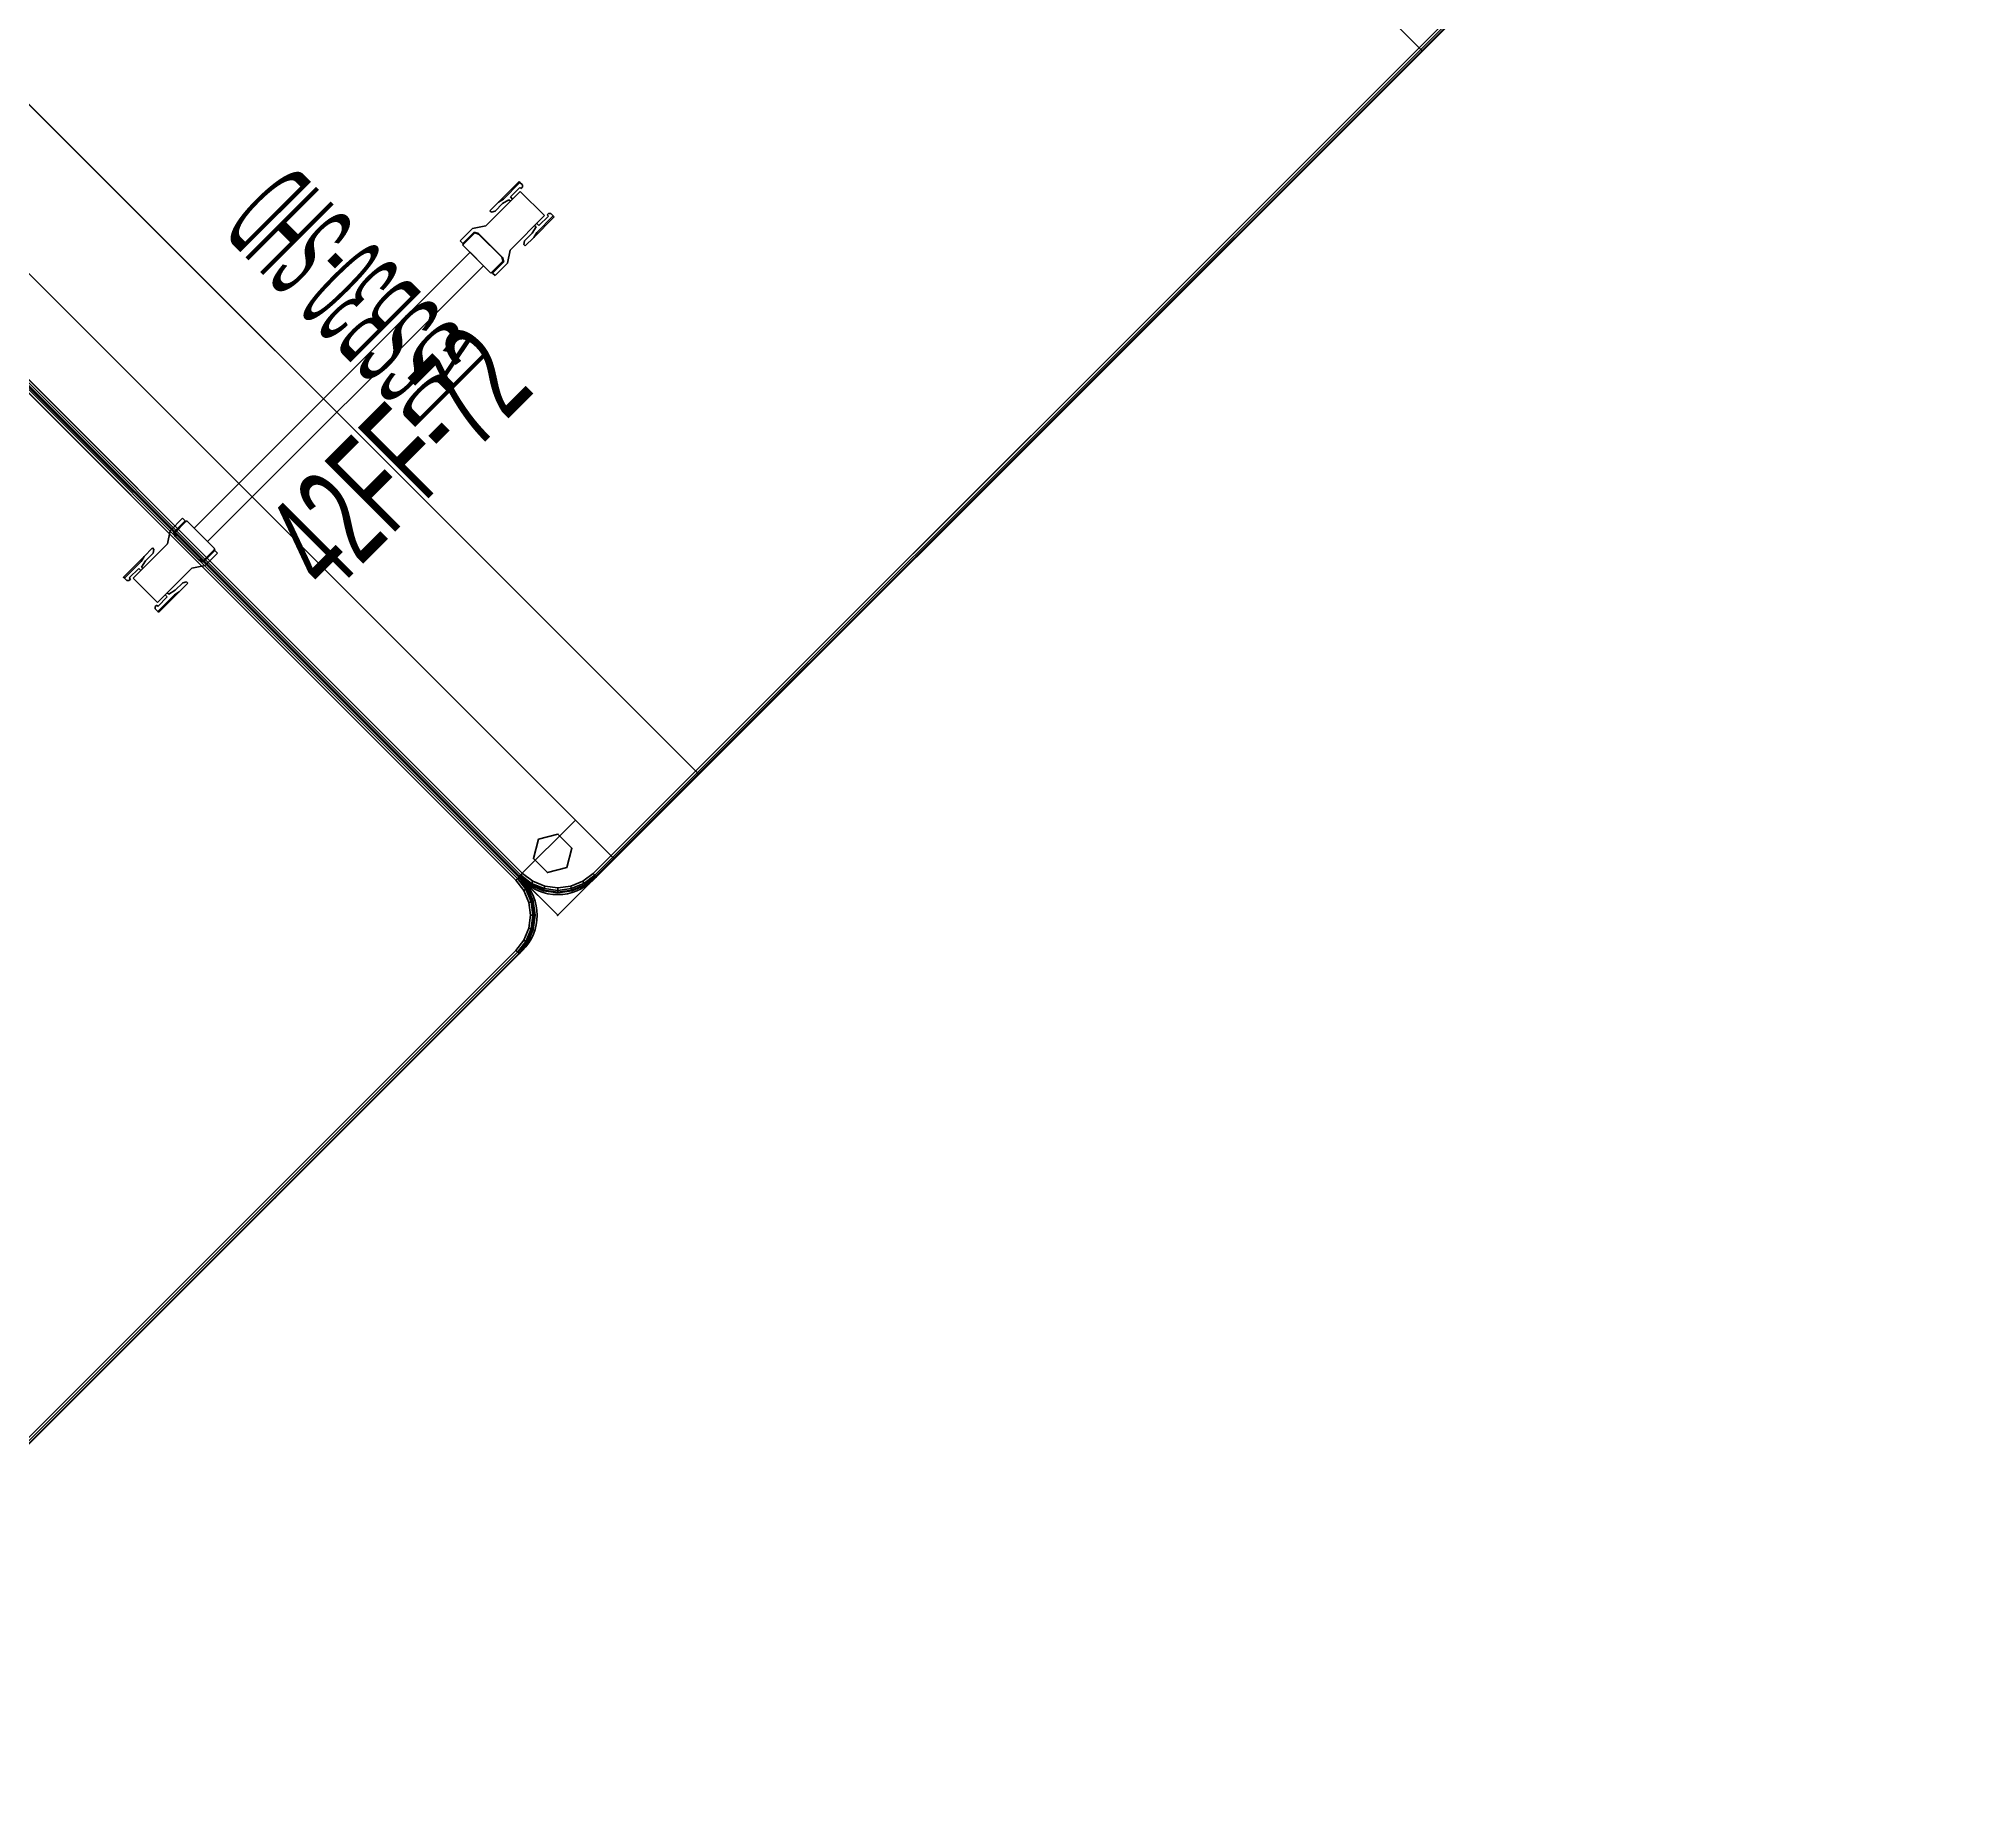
# Model space of a CAD drawing. Extents: x -170 to 1783, y -20 to 1205.
# Drawn here: x 2.36 to 50.71, y 539.48 to 583.8 of the extents above; entities that cross this region are included whole.
import ezdxf
from ezdxf.enums import TextEntityAlignment as Align

# ---------------------------------------------------------------- set-up
doc = ezdxf.new("R2010")
doc.units = 0
doc.header["$LTSCALE"] = 96
doc.header["$MEASUREMENT"] = 0
for name, color, linetype in [('A-FURN-3-WKSF-TOP', 7, 'Continuous'), ('A-FURN-3-WKSF-TRIM', 7, 'Continuous'), ('A-FURN-P-WKSF', 7, 'Continuous'), ('AFUFI-3-CSPT_3D', 7, 'Continuous'), ('AFUFI-3-RVBK_3D', 7, 'Continuous'), ('AFUPO-P', 7, 'Continuous'), ('AFUPO-P-TN', 7, 'Continuous'), ('AFUTL-3-BTPT', 7, 'Continuous'), ('AFUTL-3-GDPL', 7, 'Continuous'), ('AFUTL-3-LGPT', 7, 'Continuous'), ('AFUWS-P', 7, 'Continuous'), ('AFUWS-P-TN', 7, 'Continuous'), ('MAIN_FURN', 7, 'Continuous'), ('MAIN_STORAGE', 7, 'Continuous'), ('MAIN_WKSURF', 7, 'Continuous'), ('SM', 7, 'Continuous')]:
    doc.layers.add(name, color=color, linetype=linetype)

# ---------------------------------------------------------------- blocks, each defined once
blk = doc.blocks.new('EC-WS-430-T')
at = {"layer": 'A-FURN-3-WKSF-TOP', "color": 60, "linetype": 'Continuous'}
for points, invisible_edges in [([(0.743, -0.285, 29), (0.743, -29.715, 29), (0.484, -29.516, 29), (0.484, -0.484, 29)], 5), ([(0.743, -0.285, 27.75), (0.484, -0.484, 27.75), (0.484, -29.516, 27.75), (0.743, -29.715, 27.75)], 10), ([(1.044, -0.161, 29), (1.044, -29.839, 29), (0.743, -29.715, 29), (0.743, -0.285, 29)], 5), ([(1.044, -0.161, 27.75), (0.743, -0.285, 27.75), (0.743, -29.715, 27.75), (1.044, -29.839, 27.75)], 10), ([(1.368, -0.118, 29), (1.368, -29.882, 29), (1.044, -29.839, 29), (1.044, -0.161, 29)], 5), ([(1.368, -0.118, 27.75), (1.044, -0.161, 27.75), (1.044, -29.839, 27.75), (1.368, -29.882, 27.75)], 10), ([(46.632, -0.118, 29), (46.632, -29.882, 29), (1.368, -29.882, 29), (1.368, -0.118, 29)], 5), ([(1.368, -0.118, 27.75), (1.368, -29.882, 27.75), (46.632, -29.882, 27.75), (46.632, -0.118, 27.75)], 5), ([(46.632, -29.882, 29), (46.632, -0.118, 29), (46.956, -0.161, 29), (46.956, -29.839, 29)], 5), ([(46.632, -29.882, 27.75), (46.956, -29.839, 27.75), (46.956, -0.161, 27.75), (46.632, -0.118, 27.75)], 10), ([(46.956, -29.839, 29), (46.956, -0.161, 29), (47.257, -0.285, 29), (47.257, -29.715, 29)], 5), ([(46.956, -29.839, 27.75), (47.257, -29.715, 27.75), (47.257, -0.285, 27.75), (46.956, -0.161, 27.75)], 10), ([(47.257, -29.715, 29), (47.257, -0.285, 29), (47.516, -0.484, 29), (47.516, -29.516, 29)], 5), ([(47.257, -29.715, 27.75), (47.516, -29.516, 27.75), (47.516, -0.484, 27.75), (47.257, -0.285, 27.75)], 10), ([(0.285, -0.743, 29), (0.285, -29.257, 29), (0.161, -28.956, 29), (0.161, -1.044, 29)], 5), ([(0.285, -0.743, 27.75), (0.161, -1.044, 27.75), (0.161, -28.956, 27.75), (0.285, -29.257, 27.75)], 10), ([(0.484, -0.484, 29), (0.484, -29.516, 29), (0.285, -29.257, 29), (0.285, -0.743, 29)], 5), ([(0.484, -0.484, 27.75), (0.285, -0.743, 27.75), (0.285, -29.257, 27.75), (0.484, -29.516, 27.75)], 10), ([(47.516, -29.516, 29), (47.516, -0.484, 29), (47.715, -0.743, 29), (47.715, -29.257, 29)], 5), ([(47.516, -29.516, 27.75), (47.715, -29.257, 27.75), (47.715, -0.743, 27.75), (47.516, -0.484, 27.75)], 10), ([(47.715, -29.257, 29), (47.715, -0.743, 29), (47.839, -1.044, 29), (47.839, -28.956, 29)], 5), ([(47.715, -29.257, 27.75), (47.839, -28.956, 27.75), (47.839, -1.044, 27.75), (47.715, -0.743, 27.75)], 10), ([(0.161, -1.044, 29), (0.161, -28.956, 29), (0.118, -28.632, 29), (0.118, -1.368, 29)], 1), ([(0.161, -1.044, 27.75), (0.118, -1.368, 27.75), (0.118, -28.632, 27.75), (0.161, -28.956, 27.75)], 8), ([(47.839, -28.956, 29), (47.839, -1.044, 29), (47.882, -1.368, 29), (47.882, -28.632, 29)], 1), ([(47.839, -28.956, 27.75), (47.882, -28.632, 27.75), (47.882, -1.368, 27.75), (47.839, -1.044, 27.75)], 8)]:
    blk.add_3dface(points, dxfattribs=dict(at, invisible_edges=invisible_edges))
at = {"layer": 'A-FURN-3-WKSF-TRIM', "color": 40, "linetype": 'Continuous'}
for points in [[(0, -28.632, 28.882), (0, -28.632, 27.868), (0, -1.368, 27.868), (0, -1.368, 28.882)], [(0.016, -28.632, 28.941), (0, -28.632, 28.882), (0, -1.368, 28.882), (0.016, -1.368, 28.941)], [(0, -28.632, 27.868), (0.016, -28.632, 27.809), (0.016, -1.368, 27.809), (0, -1.368, 27.868)], [(0.059, -28.632, 28.984), (0.016, -28.632, 28.941), (0.016, -1.368, 28.941), (0.059, -1.368, 28.984)], [(0.016, -28.632, 27.809), (0.059, -28.632, 27.766), (0.059, -1.368, 27.766), (0.016, -1.368, 27.809)], [(0.118, -28.632, 29), (0.059, -28.632, 28.984), (0.059, -1.368, 28.984), (0.118, -1.368, 29)], [(0.059, -28.632, 27.766), (0.118, -28.632, 27.75), (0.118, -1.368, 27.75), (0.059, -1.368, 27.766)], [(47.882, -1.368, 29), (47.941, -1.368, 28.984), (47.941, -28.632, 28.984), (47.882, -28.632, 29)], [(47.941, -1.368, 27.766), (47.882, -1.368, 27.75), (47.882, -28.632, 27.75), (47.941, -28.632, 27.766)], [(47.941, -1.368, 28.984), (47.984, -1.368, 28.941), (47.984, -28.632, 28.941), (47.941, -28.632, 28.984)], [(47.984, -1.368, 27.809), (47.941, -1.368, 27.766), (47.941, -28.632, 27.766), (47.984, -28.632, 27.809)], [(47.984, -1.368, 28.941), (48, -1.368, 28.882), (48, -28.632, 28.882), (47.984, -28.632, 28.941)], [(48, -1.368, 27.868), (47.984, -1.368, 27.809), (47.984, -28.632, 27.809), (48, -28.632, 27.868)], [(48, -1.368, 28.882), (48, -1.368, 27.868), (48, -28.632, 27.868), (48, -28.632, 28.882)], [(0.062, -28.982, 28.941), (0.047, -28.986, 28.882), (0, -28.632, 28.882), (0.016, -28.632, 28.941)], [(0.047, -28.986, 28.882), (0.047, -28.986, 27.868), (0, -28.632, 27.868), (0, -28.632, 28.882)], [(0.047, -28.986, 27.868), (0.062, -28.982, 27.809), (0.016, -28.632, 27.809), (0, -28.632, 27.868)], [(0.104, -28.971, 28.984), (0.062, -28.982, 28.941), (0.016, -28.632, 28.941), (0.059, -28.632, 28.984)], [(0.062, -28.982, 27.809), (0.104, -28.971, 27.766), (0.059, -28.632, 27.766), (0.016, -28.632, 27.809)], [(0.197, -29.308, 28.941), (0.183, -29.316, 28.882), (0.047, -28.986, 28.882), (0.062, -28.982, 28.941)], [(0.183, -29.316, 27.868), (0.197, -29.308, 27.809), (0.062, -28.982, 27.809), (0.047, -28.986, 27.868)], [(0.183, -29.316, 28.882), (0.183, -29.316, 27.868), (0.047, -28.986, 27.868), (0.047, -28.986, 28.882)], [(0.161, -28.956, 29), (0.104, -28.971, 28.984), (0.059, -28.632, 28.984), (0.118, -28.632, 29)], [(0.104, -28.971, 27.766), (0.161, -28.956, 27.75), (0.118, -28.632, 27.75), (0.059, -28.632, 27.766)], [(0.234, -29.287, 28.984), (0.197, -29.308, 28.941), (0.062, -28.982, 28.941), (0.104, -28.971, 28.984)], [(0.197, -29.308, 27.809), (0.234, -29.287, 27.766), (0.104, -28.971, 27.766), (0.062, -28.982, 27.809)], [(0.285, -29.257, 29), (0.234, -29.287, 28.984), (0.104, -28.971, 28.984), (0.161, -28.956, 29)], [(0.234, -29.287, 27.766), (0.285, -29.257, 27.75), (0.161, -28.956, 27.75), (0.104, -28.971, 27.766)], [(47.839, -28.956, 29), (47.896, -28.971, 28.984), (47.766, -29.287, 28.984), (47.715, -29.257, 29)], [(47.896, -28.971, 27.766), (47.839, -28.956, 27.75), (47.715, -29.257, 27.75), (47.766, -29.287, 27.766)], [(47.896, -28.971, 28.984), (47.938, -28.982, 28.941), (47.803, -29.308, 28.941), (47.766, -29.287, 28.984)], [(47.938, -28.982, 27.809), (47.896, -28.971, 27.766), (47.766, -29.287, 27.766), (47.803, -29.308, 27.809)], [(47.938, -28.982, 28.941), (47.953, -28.986, 28.882), (47.817, -29.316, 28.882), (47.803, -29.308, 28.941)], [(47.953, -28.986, 27.868), (47.938, -28.982, 27.809), (47.803, -29.308, 27.809), (47.817, -29.316, 27.868)], [(47.953, -28.986, 28.882), (47.953, -28.986, 27.868), (47.817, -29.316, 27.868), (47.817, -29.316, 28.882)], [(47.882, -28.632, 29), (47.941, -28.632, 28.984), (47.896, -28.971, 28.984), (47.839, -28.956, 29)], [(47.941, -28.632, 27.766), (47.882, -28.632, 27.75), (47.839, -28.956, 27.75), (47.896, -28.971, 27.766)], [(47.941, -28.632, 28.984), (47.984, -28.632, 28.941), (47.938, -28.982, 28.941), (47.896, -28.971, 28.984)], [(47.984, -28.632, 27.809), (47.941, -28.632, 27.766), (47.896, -28.971, 27.766), (47.938, -28.982, 27.809)], [(47.984, -28.632, 28.941), (48, -28.632, 28.882), (47.953, -28.986, 28.882), (47.938, -28.982, 28.941)], [(48, -28.632, 27.868), (47.984, -28.632, 27.809), (47.938, -28.982, 27.809), (47.953, -28.986, 27.868)], [(48, -28.632, 28.882), (48, -28.632, 27.868), (47.953, -28.986, 27.868), (47.953, -28.986, 28.882)], [(0.412, -29.588, 28.941), (0.401, -29.599, 28.882), (0.183, -29.316, 28.882), (0.197, -29.308, 28.941)], [(0.401, -29.599, 27.868), (0.412, -29.588, 27.809), (0.197, -29.308, 27.809), (0.183, -29.316, 27.868)], [(0.401, -29.599, 28.882), (0.401, -29.599, 27.868), (0.183, -29.316, 27.868), (0.183, -29.316, 28.882)], [(0.442, -29.558, 28.984), (0.412, -29.588, 28.941), (0.197, -29.308, 28.941), (0.234, -29.287, 28.984)], [(0.412, -29.588, 27.809), (0.442, -29.558, 27.766), (0.234, -29.287, 27.766), (0.197, -29.308, 27.809)], [(0.484, -29.516, 29), (0.442, -29.558, 28.984), (0.234, -29.287, 28.984), (0.285, -29.257, 29)], [(0.442, -29.558, 27.766), (0.484, -29.516, 27.75), (0.285, -29.257, 27.75), (0.234, -29.287, 27.766)], [(47.715, -29.257, 29), (47.766, -29.287, 28.984), (47.558, -29.558, 28.984), (47.516, -29.516, 29)], [(47.766, -29.287, 27.766), (47.715, -29.257, 27.75), (47.516, -29.516, 27.75), (47.558, -29.558, 27.766)], [(47.766, -29.287, 28.984), (47.803, -29.308, 28.941), (47.588, -29.588, 28.941), (47.558, -29.558, 28.984)], [(47.803, -29.308, 27.809), (47.766, -29.287, 27.766), (47.558, -29.558, 27.766), (47.588, -29.588, 27.809)], [(47.803, -29.308, 28.941), (47.817, -29.316, 28.882), (47.599, -29.599, 28.882), (47.588, -29.588, 28.941)], [(47.817, -29.316, 27.868), (47.803, -29.308, 27.809), (47.588, -29.588, 27.809), (47.599, -29.599, 27.868)], [(47.817, -29.316, 28.882), (47.817, -29.316, 27.868), (47.599, -29.599, 27.868), (47.599, -29.599, 28.882)], [(0.692, -29.803, 28.941), (0.684, -29.817, 28.882), (0.401, -29.599, 28.882), (0.412, -29.588, 28.941)], [(0.684, -29.817, 27.868), (0.692, -29.803, 27.809), (0.412, -29.588, 27.809), (0.401, -29.599, 27.868)], [(0.684, -29.817, 28.882), (0.684, -29.817, 27.868), (0.401, -29.599, 27.868), (0.401, -29.599, 28.882)], [(0.714, -29.766, 28.984), (0.692, -29.803, 28.941), (0.412, -29.588, 28.941), (0.442, -29.558, 28.984)], [(0.692, -29.803, 27.809), (0.714, -29.766, 27.766), (0.442, -29.558, 27.766), (0.412, -29.588, 27.809)], [(0.743, -29.715, 29), (0.714, -29.766, 28.984), (0.442, -29.558, 28.984), (0.484, -29.516, 29)], [(0.714, -29.766, 27.766), (0.743, -29.715, 27.75), (0.484, -29.516, 27.75), (0.442, -29.558, 27.766)], [(1.018, -29.938, 28.941), (1.014, -29.953, 28.882), (0.684, -29.817, 28.882), (0.692, -29.803, 28.941)], [(1.014, -29.953, 27.868), (1.018, -29.938, 27.809), (0.692, -29.803, 27.809), (0.684, -29.817, 27.868)], [(1.014, -29.953, 28.882), (1.014, -29.953, 27.868), (0.684, -29.817, 27.868), (0.684, -29.817, 28.882)], [(1.029, -29.896, 28.984), (1.018, -29.938, 28.941), (0.692, -29.803, 28.941), (0.714, -29.766, 28.984)], [(1.018, -29.938, 27.809), (1.029, -29.896, 27.766), (0.714, -29.766, 27.766), (0.692, -29.803, 27.809)], [(1.044, -29.839, 29), (1.029, -29.896, 28.984), (0.714, -29.766, 28.984), (0.743, -29.715, 29)], [(1.029, -29.896, 27.766), (1.044, -29.839, 27.75), (0.743, -29.715, 27.75), (0.714, -29.766, 27.766)], [(1.368, -29.984, 28.941), (1.368, -30, 28.882), (1.014, -29.953, 28.882), (1.018, -29.938, 28.941)], [(1.368, -30, 27.868), (1.368, -29.984, 27.809), (1.018, -29.938, 27.809), (1.014, -29.953, 27.868)], [(1.368, -30, 28.882), (1.368, -30, 27.868), (1.014, -29.953, 27.868), (1.014, -29.953, 28.882)], [(1.368, -29.941, 28.984), (1.368, -29.984, 28.941), (1.018, -29.938, 28.941), (1.029, -29.896, 28.984)], [(1.368, -29.984, 27.809), (1.368, -29.941, 27.766), (1.029, -29.896, 27.766), (1.018, -29.938, 27.809)], [(1.368, -29.882, 29), (1.368, -29.941, 28.984), (1.029, -29.896, 28.984), (1.044, -29.839, 29)], [(1.368, -29.941, 27.766), (1.368, -29.882, 27.75), (1.044, -29.839, 27.75), (1.029, -29.896, 27.766)], [(46.632, -29.882, 29), (46.632, -29.941, 28.984), (1.368, -29.941, 28.984), (1.368, -29.882, 29)], [(46.632, -29.941, 27.766), (46.632, -29.882, 27.75), (1.368, -29.882, 27.75), (1.368, -29.941, 27.766)], [(46.632, -29.941, 28.984), (46.632, -29.984, 28.941), (1.368, -29.984, 28.941), (1.368, -29.941, 28.984)], [(46.632, -29.984, 27.809), (46.632, -29.941, 27.766), (1.368, -29.941, 27.766), (1.368, -29.984, 27.809)], [(46.956, -29.839, 29), (46.971, -29.896, 28.984), (46.632, -29.941, 28.984), (46.632, -29.882, 29)], [(46.971, -29.896, 27.766), (46.956, -29.839, 27.75), (46.632, -29.882, 27.75), (46.632, -29.941, 27.766)], [(46.971, -29.896, 28.984), (46.982, -29.938, 28.941), (46.632, -29.984, 28.941), (46.632, -29.941, 28.984)], [(46.982, -29.938, 27.809), (46.971, -29.896, 27.766), (46.632, -29.941, 27.766), (46.632, -29.984, 27.809)], [(46.982, -29.938, 28.941), (46.986, -29.953, 28.882), (46.632, -30, 28.882), (46.632, -29.984, 28.941)], [(46.986, -29.953, 27.868), (46.982, -29.938, 27.809), (46.632, -29.984, 27.809), (46.632, -30, 27.868)], [(46.986, -29.953, 28.882), (46.986, -29.953, 27.868), (46.632, -30, 27.868), (46.632, -30, 28.882)], [(47.257, -29.715, 29), (47.286, -29.766, 28.984), (46.971, -29.896, 28.984), (46.956, -29.839, 29)], [(47.286, -29.766, 27.766), (47.257, -29.715, 27.75), (46.956, -29.839, 27.75), (46.971, -29.896, 27.766)], [(47.286, -29.766, 28.984), (47.308, -29.803, 28.941), (46.982, -29.938, 28.941), (46.971, -29.896, 28.984)], [(47.308, -29.803, 27.809), (47.286, -29.766, 27.766), (46.971, -29.896, 27.766), (46.982, -29.938, 27.809)], [(47.308, -29.803, 28.941), (47.316, -29.817, 28.882), (46.986, -29.953, 28.882), (46.982, -29.938, 28.941)], [(47.316, -29.817, 27.868), (47.308, -29.803, 27.809), (46.982, -29.938, 27.809), (46.986, -29.953, 27.868)], [(47.316, -29.817, 28.882), (47.316, -29.817, 27.868), (46.986, -29.953, 27.868), (46.986, -29.953, 28.882)], [(47.516, -29.516, 29), (47.558, -29.558, 28.984), (47.286, -29.766, 28.984), (47.257, -29.715, 29)], [(47.558, -29.558, 27.766), (47.516, -29.516, 27.75), (47.257, -29.715, 27.75), (47.286, -29.766, 27.766)], [(47.558, -29.558, 28.984), (47.588, -29.588, 28.941), (47.308, -29.803, 28.941), (47.286, -29.766, 28.984)], [(47.588, -29.588, 27.809), (47.558, -29.558, 27.766), (47.286, -29.766, 27.766), (47.308, -29.803, 27.809)], [(47.588, -29.588, 28.941), (47.599, -29.599, 28.882), (47.316, -29.817, 28.882), (47.308, -29.803, 28.941)], [(47.599, -29.599, 27.868), (47.588, -29.588, 27.809), (47.308, -29.803, 27.809), (47.316, -29.817, 27.868)], [(47.599, -29.599, 28.882), (47.599, -29.599, 27.868), (47.316, -29.817, 27.868), (47.316, -29.817, 28.882)], [(46.632, -29.984, 28.941), (46.632, -30, 28.882), (1.368, -30, 28.882), (1.368, -29.984, 28.941)], [(46.632, -30, 27.868), (46.632, -29.984, 27.809), (1.368, -29.984, 27.809), (1.368, -30, 27.868)], [(46.632, -30, 28.882), (46.632, -30, 27.868), (1.368, -30, 27.868), (1.368, -30, 28.882)]]:
    blk.add_3dface(points, dxfattribs=at)
at = {"layer": 'A-FURN-P-WKSF', "color": 7, "linetype": 'Continuous'}
for p, q in [((0, -1.25), (0, -28.75)), ((48, -28.75), (48, -1.25)), ((1.25, -30), (46.75, -30))]:
    blk.add_line(p, q, dxfattribs=at)
for centre, start, end in [((1.25, -28.75), 180, 270), ((46.75, -28.75), 270, 360)]:
    blk.add_arc(centre, 1.25, start, end, dxfattribs=at)
at = {"layer": 'MAIN_WKSURF', "color": 7, "linetype": 'Continuous'}
for p in [(0, -30), (0, -30), (10, -30), (38, -30), (48, -30), (48, -30)]:
    blk.add_point(p, dxfattribs=at)
blk = doc.blocks.new('EC-HP-LF-230')
at = {"layer": 'AFUFI-3-CSPT_3D', "color": 60, "linetype": 'Continuous'}
for points, invisible_edges in [([(0, 0, 27.125), (0, 17.375, 27.125), (0, 0, 27.75)], 2), ([(0, 17.375, 27.125), (0, 17.375, 27.75), (0, 0, 27.75)], 12), ([(0, 17.375), (0, 17.375, 27.125), (0, 0, 27.125)], 12), ([(0, 0), (0, 17.375), (0, 0, 27.125)], 2), ([(0, 17.375, 27.125), (30, 17.375, 27.125), (0, 17.375, 27.75)], 2), ([(30, 17.375, 27.125), (30, 17.375, 27.75), (0, 17.375, 27.75)], 12), ([(30, 17.375), (30, 17.375, 27.125), (0, 17.375, 27.125)], 12), ([(0, 17.375), (30, 17.375), (0, 17.375, 27.125)], 2), ([(30, 17.375), (0, 17.375), (0, 0)], 12), ([(30, 0), (30, 17.375), (0, 0)], 2), ([(0, 17.375, 27.75), (30, 0, 27.75), (0, 0, 27.75)], 1), ([(0, 17.375, 27.125), (0, 0, 27.125), (30, 0, 27.125)], 12), ([(30, 17.375, 27.125), (0, 17.375, 27.125), (0, 0, 27.125)], 12), ([(0, 17.375, 27.75), (30, 17.375, 27.75), (30, 0, 27.75)], 12), ([(0, 17.375, 27.125), (30, 0, 27.125), (30, 17.375, 27.125)], 1), ([(30, 0, 27.125), (30, 17.375, 27.125), (0, 0, 27.125)], 2), ([(30, 17.375, 27.125), (30, 0, 27.125), (30, 17.375, 27.75)], 2), ([(30, 0, 27.125), (30, 0, 27.75), (30, 17.375, 27.75)], 12), ([(30, 0), (30, 0, 27.125), (30, 17.375, 27.125)], 12), ([(30, 17.375), (30, 0), (30, 17.375, 27.125)], 2), ([(0.675, 0.771, 25.55), (0.675, 0.771, 1.175), (0.675, 0, 1.175)], 12), ([(0.675, 0.771, 25.55), (0.675, 0, 1.175), (0.675, 0, 25.55)], 1), ([(0.675, 0, 25.55), (29.325, 0, 25.55), (29.325, 0.771, 25.55)], 12), ([(0.675, 0, 25.55), (29.325, 0.771, 25.55), (0.675, 0.771, 25.55)], 1), ([(29.325, 0, 1.175), (0.675, 0, 1.175), (0.675, 0.771, 1.175)], 12), ([(29.325, 0, 1.175), (0.675, 0.771, 1.175), (29.325, 0.771, 1.175)], 1), ([(0.8, 0.62, 24.987), (0.8, 0.62, 25.425), (0.8, 0.558, 25.362), (0.8, 0.558, 24.987)], 2), ([(0.8, 0, 25.425), (0.8, 0.063, 25.362), (0.8, 0.558, 25.362), (0.8, 0.62, 25.425)], 5), ([(0.8, 0.558, 24.987), (0.8, 0, 24.363), (0.8, 0, 13.425), (0.8, 0.62, 24.987)], 12), ([(0.8, 0.62, 13.425), (0.8, 0.62, 24.987), (0.8, 0, 13.425)], 2), ([(0.8, 0.62, 12.862), (0.8, 0.62, 13.3), (0.8, 0.558, 13.237), (0.8, 0.558, 12.862)], 2), ([(0.8, 0, 13.3), (0.8, 0.063, 13.237), (0.8, 0.558, 13.237), (0.8, 0.62, 13.3)], 5), ([(0.8, 0.558, 12.862), (0.8, 0, 12.237), (0.8, 0, 1.3), (0.8, 0.62, 12.862)], 12), ([(0.8, 0.62, 1.3), (0.8, 0.62, 12.862), (0.8, 0, 1.3)], 2), ([(29.2, 0.558, 24.987), (29.2, 0.558, 25.362), (29.2, 0.62, 25.425), (29.2, 0.62, 24.987)], 2), ([(29.2, 0.62, 25.425), (29.2, 0.558, 25.362), (29.2, 0.063, 25.362), (29.2, 0, 25.425)], 5), ([(29.2, 0.62, 24.987), (29.2, 0, 13.425), (29.2, 0, 24.363), (29.2, 0.558, 24.987)], 9), ([(29.2, 0, 13.425), (29.2, 0.62, 24.987), (29.2, 0.62, 13.425)], 1), ([(29.2, 0.558, 12.862), (29.2, 0.558, 13.237), (29.2, 0.62, 13.3), (29.2, 0.62, 12.862)], 2), ([(29.2, 0.62, 13.3), (29.2, 0.558, 13.237), (29.2, 0.063, 13.237), (29.2, 0, 13.3)], 5), ([(29.2, 0.62, 12.862), (29.2, 0, 1.3), (29.2, 0, 12.237), (29.2, 0.558, 12.862)], 9), ([(29.2, 0, 1.3), (29.2, 0.62, 12.862), (29.2, 0.62, 1.3)], 1), ([(29.325, 0, 25.55), (29.325, 0, 1.175), (29.325, 0.771, 1.175)], 12), ([(29.325, 0, 25.55), (29.325, 0.771, 1.175), (29.325, 0.771, 25.55)], 1), ([(0.675, 0, 25.55), (0.675, 0, 1.175), (0, 0)], 14), ([(0, 0, 27.125), (0.675, 0, 25.55), (0, 0)], 3), ([(0, 0, 27.125), (0, 0, 27.75), (30, 0, 27.75)], 12), ([(30, 0, 27.125), (0, 0, 27.125), (30, 0, 27.75)], 2), ([(30, 0), (0, 0), (0.675, 0, 1.15)], 14), ([(0, 0, 27.125), (30, 0, 27.125), (29.325, 0, 25.55)], 14), ([(0.675, 0, 25.55), (0, 0, 27.125), (29.325, 0, 25.55)], 3), ([(29.325, 0, 1.175), (30, 0), (0.675, 0, 1.175)], 3), ([(0.8, 0, 25.425), (0.8, 0, 25.175), (0.8, 0.063, 25.175), (0.8, 0.063, 25.362)], 8), ([(0.8, 0, 13.3), (0.8, 0, 13.05), (0.8, 0.063, 13.05), (0.8, 0.063, 13.237)], 8), ([(29.2, 0.063, 25.362), (29.2, 0.063, 25.175), (29.2, 0, 25.175), (29.2, 0, 25.425)], 8), ([(29.2, 0.063, 13.237), (29.2, 0.063, 13.05), (29.2, 0, 13.05), (29.2, 0, 13.3)], 8), ([(30, 0), (29.325, 0, 1.175), (29.325, 0, 25.55)], 13), ([(30, 0, 27.125), (30, 0), (29.325, 0, 25.55)], 14)]:
    blk.add_3dface(points, dxfattribs=dict(at, invisible_edges=invisible_edges))
for points in [[(0.8, 0, 25.425), (0.8, 0.62, 25.425), (29.2, 0.62, 25.425), (29.2, 0, 25.425)], [(0.8, 0.62, 13.425), (29.2, 0.62, 13.425), (29.2, 0.62, 24.987), (0.8, 0.62, 24.987)], [(0.8, 0, 13.3), (0.8, 0.62, 13.3), (29.2, 0.62, 13.3), (29.2, 0, 13.3)], [(0.8, 0.62, 1.3), (29.2, 0.62, 1.3), (29.2, 0.62, 12.862), (0.8, 0.62, 12.862)], [(29.2, 0.558, 24.987), (29.2, 0, 24.363), (0.8, 0, 24.363), (0.8, 0.558, 24.987)], [(0.8, 0.558, 25.362), (0.8, 0.063, 25.362), (29.2, 0.063, 25.362), (29.2, 0.558, 25.362)], [(0.8, 0.558, 25.362), (29.2, 0.558, 25.362), (29.2, 0.558, 24.987), (0.8, 0.558, 24.987)], [(29.2, 0.558, 12.862), (29.2, 0, 12.237), (0.8, 0, 12.237), (0.8, 0.558, 12.862)], [(0.8, 0.558, 13.237), (0.8, 0.063, 13.237), (29.2, 0.063, 13.237), (29.2, 0.558, 13.237)], [(0.8, 0.558, 13.237), (29.2, 0.558, 13.237), (29.2, 0.558, 12.862), (0.8, 0.558, 12.862)], [(29.2, 0, 25.175), (29.2, 0.063, 25.175), (0.8, 0.063, 25.175), (0.8, 0, 25.175)], [(29.2, 0, 13.05), (29.2, 0.063, 13.05), (0.8, 0.063, 13.05), (0.8, 0, 13.05)], [(0.8, 0, 25.175), (0.8, 0, 25.425), (29.2, 0, 25.425), (29.2, 0, 25.175)], [(29.2, 0, 24.363), (29.2, 0, 13.425), (0.8, 0, 13.425), (0.8, 0, 24.363)], [(0.8, 0, 13.05), (0.8, 0, 13.3), (29.2, 0, 13.3), (29.2, 0, 13.05)], [(29.2, 0, 12.237), (29.2, 0, 1.3), (0.8, 0, 1.3), (0.8, 0, 12.237)]]:
    blk.add_3dface(points, dxfattribs=at)
at = {"layer": 'AFUFI-3-RVBK_3D', "color": 60, "linetype": 'Continuous'}
for points, invisible_edges in [([(0.675, 0.771, 1.175), (0.675, 0.771, 25.55), (29.325, 0.771, 25.55)], 12), ([(0.675, 0.771, 1.175), (29.325, 0.771, 25.55), (29.325, 0.771, 1.175)], 1), ([(15, -0.01, 26.338), (14.694, -0.01, 26.398), (14.687, -0.01, 26.338), (14.694, -0.01, 26.277)], 9), ([(15, -0.01, 26.338), (14.694, -0.01, 26.277), (14.711, -0.01, 26.218), (14.74, -0.01, 26.164)], 9), ([(15, -0.01, 26.338), (14.74, -0.01, 26.511), (14.711, -0.01, 26.457), (14.694, -0.01, 26.398)], 9), ([(15, -0.01, 26.338), (14.74, -0.01, 26.164), (14.779, -0.01, 26.117), (14.826, -0.01, 26.078)], 9), ([(15, -0.01, 26.338), (14.826, -0.01, 26.597), (14.779, -0.01, 26.558), (14.74, -0.01, 26.511)], 9), ([(15, -0.01, 26.338), (14.826, -0.01, 26.078), (14.88, -0.01, 26.049), (14.939, -0.01, 26.031)], 9), ([(15, -0.01, 26.338), (14.939, -0.01, 26.644), (14.88, -0.01, 26.626), (14.826, -0.01, 26.597)], 9), ([(15, -0.01, 26.338), (14.939, -0.01, 26.031), (15, -0.01, 26.025), (15.061, -0.01, 26.031)], 9), ([(15, -0.01, 26.338), (15.061, -0.01, 26.644), (15, -0.01, 26.65), (14.939, -0.01, 26.644)], 9), ([(15, -0.01, 26.338), (15.174, -0.01, 26.597), (15.12, -0.01, 26.626), (15.061, -0.01, 26.644)], 9), ([(15, -0.01, 26.338), (15.26, -0.01, 26.511), (15.221, -0.01, 26.558), (15.174, -0.01, 26.597)], 9), ([(15, -0.01, 26.338), (15.061, -0.01, 26.031), (15.12, -0.01, 26.049), (15.174, -0.01, 26.078)], 9), ([(15, -0.01, 26.338), (15.174, -0.01, 26.078), (15.221, -0.01, 26.117), (15.26, -0.01, 26.164)], 9), ([(15, -0.01, 26.338), (15.26, -0.01, 26.164), (15.289, -0.01, 26.218), (15.306, -0.01, 26.277)], 9), ([(15, -0.01, 26.338), (15.306, -0.01, 26.277), (15.312, -0.01, 26.338), (15.306, -0.01, 26.398)], 9), ([(15, -0.01, 26.338), (15.306, -0.01, 26.398), (15.289, -0.01, 26.457), (15.26, -0.01, 26.511)], 9)]:
    blk.add_3dface(points, dxfattribs=dict(at, invisible_edges=invisible_edges))
at = {"layer": 'MAIN_STORAGE', "color": 7, "linetype": 'Continuous'}
for p in [(0, 17.375), (0, 17.375), (30, 17.375), (30, 17.375), (0, 0), (0, 0), (0, 0), (30, 0), (30, 0), (30, 0)]:
    blk.add_point(p, dxfattribs=at)
at = {"layer": 'SM', "color": 60, "linetype": 'Continuous'}
for p, q in [((0, 17.375), (0, 0)), ((30, 17.375), (0, 17.375)), ((30, 0), (30, 17.375)), ((0, 0), (30, 0)), ((10, -1), (20, -1)), ((10, -2), (20, -2))]:
    blk.add_line(p, q, dxfattribs=at)
at = {"layer": 'MAIN_FURN', "color": 60, "linetype": 'Continuous', "width": 0.444444}
for s in ['UL', 'LF-230', '1']:
    blk.add_text(s, height=0.000000012, dxfattribs=at).set_placement((0, 0), align=Align.BOTTOM_LEFT)
blk = doc.blocks.new('EC-RSSB-30-SHD')
at = {"layer": 'AFUTL-3-BTPT', "color": 30, "linetype": 'Continuous'}
for points in [[(0, 0, 0.5), (0, -30, 0.5), (0, -28.625, 1.5), (0, -1.375, 1.5)], [(2, -30, 0.5), (0, -30, 0.5), (0, 0, 0.5), (2, 0, 0.5)], [(0, -1.375, 26.75), (0, -28.625, 26.75), (0, -30, 27.75), (0, 0, 27.75)], [(2, -1.375, 1.5), (2, -28.625, 1.5), (2, -30, 0.5), (2, 0, 0.5)], [(2, -1.375, 26.75), (2, -28.625, 26.75), (2, -30, 27.5), (2, 0, 27.5)], [(5, -30, 27.75), (5, -30, 27.5), (5, 0, 27.5), (5, 0, 27.75)], [(2, -1.375, 1.5), (0, -1.375, 1.5), (0, -28.625, 1.5), (2, -28.625, 1.5)], [(2, -28.625, 26.75), (0, -28.625, 26.75), (0, -1.375, 26.75), (2, -1.375, 26.75)], [(5, -30, 27.5), (5, -30, 27.75), (2, -30, 27.75), (2, -30, 27.5)]]:
    blk.add_3dface(points, dxfattribs=at)
at = {"layer": 'AFUTL-3-GDPL', "color": 47, "linetype": 'Continuous'}
for points in [[(1.008, -0.688, 0.5), (0.574, -0.938, 0.5), (0.574, -0.938), (1.008, -0.688)], [(0.574, -0.938, 0.5), (0.574, -1.437, 0.5), (0.574, -1.437), (0.574, -0.938)], [(1.441, -0.938, 0.5), (1.008, -0.688, 0.5), (1.008, -0.688), (1.441, -0.938)], [(1.441, -1.437, 0.5), (1.441, -0.938, 0.5), (1.441, -0.938), (1.441, -1.437)], [(0.574, -1.437, 0.5), (1.008, -1.688, 0.5), (1.008, -1.688), (0.574, -1.437)], [(1.008, -1.688, 0.5), (1.441, -1.437, 0.5), (1.441, -1.437), (1.008, -1.688)], [(0.574, -28.562), (1.008, -28.312), (1.008, -28.312, 0.5), (0.574, -28.562, 0.5)], [(1.008, -28.312), (1.441, -28.562), (1.441, -28.562, 0.5), (1.008, -28.312, 0.5)], [(0.574, -29.062), (0.574, -28.562), (0.574, -28.562, 0.5), (0.574, -29.062, 0.5)], [(1.441, -28.562), (1.441, -29.062), (1.441, -29.062, 0.5), (1.441, -28.562, 0.5)], [(1.008, -29.312), (0.574, -29.062), (0.574, -29.062, 0.5), (1.008, -29.312, 0.5)], [(1.441, -29.062), (1.008, -29.312), (1.008, -29.312, 0.5), (1.441, -29.062, 0.5)]]:
    blk.add_3dface(points, dxfattribs=at)
at = {"layer": 'AFUTL-3-LGPT', "color": 30, "linetype": 'Continuous'}
for points in [[(0, 0, 27.75), (0, -1.375, 26.75), (0, -1.375, 1.5), (0, 0, 0.5)], [(2, 0, 27.75), (0, 0, 27.75), (0, 0, 0.5), (2, 0, 0.5)], [(5, -30, 27.75), (0, -30, 27.75), (0, 0, 27.75), (5, 0, 27.75)], [(2, 0, 0.5), (2, -1.375, 1.5), (2, -1.375, 26.75), (2, 0, 27.5)], [(5, -30, 27.5), (2, -30, 27.5), (2, 0, 27.5), (5, 0, 27.5)], [(2, 0, 27.5), (2, 0, 27.75), (5, 0, 27.75), (5, 0, 27.5)], [(2, -1.375, 26.75), (2, -1.375, 1.5), (0, -1.375, 1.5), (0, -1.375, 26.75)], [(0, -30, 0.5), (0, -28.625, 1.5), (0, -28.625, 26.75), (0, -30, 27.75)], [(2, -28.625, 26.75), (2, -28.625, 1.5), (0, -28.625, 1.5), (0, -28.625, 26.75)], [(2, -30, 0.5), (2, -28.625, 1.5), (2, -28.625, 26.75), (2, -30, 27.5)], [(2, -30, 27.75), (0, -30, 27.75), (0, -30, 0.5), (2, -30, 0.5)]]:
    blk.add_3dface(points, dxfattribs=at)
at = {"layer": 'AFUWS-P', "color": 7, "linetype": 'Continuous'}
for p, q in [((0, 0), (5, 0)), ((0, -30), (0, 0)), ((0, 0), (2, 0)), ((0, -1.375), (0, 0)), ((2, 0), (2, -1.375)), ((5, 0), (5, -30)), ((2, -1.375), (0, -1.375)), ((2, -1.375), (2, -28.625)), ((2, -28.625), (0, -28.625)), ((0, -28.625), (0, -30)), ((2, -30), (2, -28.625)), ((5, -30), (0, -30)), ((0, -30), (2, -30))]:
    blk.add_line(p, q, dxfattribs=at)
at = {"layer": 'MAIN_FURN', "color": 7, "linetype": 'Continuous'}
for p in [(0, 0), (0, -30)]:
    blk.add_point(p, dxfattribs=at)
at = {"layer": 'AFUWS-P-TN', "color": 7, "linetype": 'Continuous', "width": 0.333333}
blk.add_text('RSSB30-SHD', height=2.5, rotation=90, dxfattribs=at).set_placement((8.625, -15.417), align=Align.CENTER)
blk = doc.blocks.new('EN-42FF-72')
at = {"layer": 'AFUPO-P', "color": 40, "linetype": 'Continuous'}
for p, q in [((0, 0.007), (0, -0.027)), ((0.73, 0.007), (0, 0.007)), ((0.73, 0.007), (0.59, -0.027)), ((1.03, 0.007), (0.73, 0.007)), ((1.03, -0.043), (1.03, 0.007)), ((1.65, 0), (1.37, -0.188)), ((2.09, 0), (1.65, 0)), ((2.09, -0.09), (2.09, 0)), ((11.922, -0.09), (11.922, 0)), ((11.922, 0), (12.362, 0)), ((12.362, 0), (12.642, -0.188)), ((12.982, 0.007), (13.283, 0.007)), ((12.982, -0.043), (12.982, 0.007)), ((13.283, 0.007), (14.012, 0.007)), ((13.283, 0.007), (13.423, -0.027)), ((14.012, 0.007), (14.012, -0.027)), ((0, -0.027), (0, -0.112)), ((0.59, -0.027), (0, -0.027)), ((0, -0.112), (0.04, -0.152)), ((0.04, -0.152), (0.09, -0.152)), ((0.09, -0.152), (0.09, -0.112)), ((0.09, -0.112), (0.425, -0.112)), ((0.15, -0.188), (0.15, -1.047)), ((1.37, -0.188), (0.15, -0.188)), ((0.425, -0.112), (0.425, -0.188)), ((0.5, -0.138), (0.68, -0.093)), ((0.5, -0.188), (0.5, -0.138)), ((0.68, -0.093), (0.95, -0.093)), ((0.95, -0.093), (1.03, -0.043)), ((1.635, -0.192), (1.69, -0.09)), ((1.635, -1.042), (1.635, -0.192)), ((1.645, -0.206), (1.692, -0.117)), ((1.645, -0.206), (1.645, -1.029)), ((1.69, -0.09), (2.09, -0.09)), ((1.692, -0.117), (2.09, -0.117)), ((2.09, -0.117), (2.09, -0.09)), ((2.12, -0.117), (2.09, -0.117)), ((2.12, -1.117), (2.12, -0.117)), ((2.12, -0.378), (11.892, -0.378)), ((11.892, -1.117), (11.892, -0.117)), ((11.892, -0.117), (11.922, -0.117)), ((11.892, -0.857), (11.892, -0.378)), ((11.922, -0.117), (11.922, -0.09)), ((12.322, -0.09), (11.922, -0.09)), ((12.32, -0.117), (11.922, -0.117)), ((12.367, -0.206), (12.32, -0.117)), ((12.377, -0.192), (12.322, -0.09)), ((12.367, -0.206), (12.367, -1.029)), ((12.377, -1.042), (12.377, -0.192)), ((12.642, -0.188), (13.862, -0.188)), ((13.062, -0.093), (12.982, -0.043)), ((13.332, -0.093), (13.062, -0.093)), ((13.512, -0.138), (13.332, -0.093)), ((13.423, -0.027), (14.012, -0.027)), ((13.512, -0.188), (13.512, -0.138)), ((13.922, -0.112), (13.587, -0.112)), ((13.587, -0.112), (13.587, -0.188)), ((13.862, -0.188), (13.862, -1.047)), ((13.922, -0.152), (13.922, -0.112)), ((13.972, -0.152), (13.922, -0.152)), ((14.012, -0.112), (13.972, -0.152)), ((14.012, -0.027), (14.012, -0.112)), ((2.12, -0.857), (11.892, -0.857)), ((0, -1.122), (0.04, -1.082)), ((0, -1.208), (0, -1.122)), ((0, -1.242), (0, -1.208)), ((0.59, -1.208), (0, -1.208)), ((0.73, -1.242), (0, -1.242)), ((0.04, -1.082), (0.09, -1.082)), ((0.09, -1.082), (0.09, -1.122)), ((0.09, -1.122), (0.425, -1.122)), ((0.15, -1.047), (1.37, -1.047)), ((0.425, -1.122), (0.425, -1.047)), ((0.5, -1.047), (0.5, -1.097)), ((0.5, -1.097), (0.68, -1.143)), ((0.73, -1.242), (0.59, -1.208)), ((0.68, -1.143), (0.95, -1.143)), ((1.03, -1.242), (0.73, -1.242)), ((0.95, -1.143), (1.03, -1.193)), ((1.03, -1.193), (1.03, -1.242)), ((1.37, -1.047), (1.65, -1.235)), ((1.69, -1.145), (1.635, -1.042)), ((1.645, -1.029), (1.692, -1.117)), ((1.65, -1.235), (2.09, -1.235)), ((2.09, -1.145), (1.69, -1.145)), ((1.692, -1.117), (2.09, -1.117)), ((2.09, -1.117), (2.12, -1.117)), ((2.09, -1.117), (2.09, -1.145)), ((2.09, -1.235), (2.09, -1.145)), ((11.922, -1.117), (11.892, -1.117)), ((11.922, -1.117), (11.922, -1.145)), ((12.32, -1.117), (11.922, -1.117)), ((11.922, -1.235), (11.922, -1.145)), ((11.922, -1.145), (12.322, -1.145)), ((12.362, -1.235), (11.922, -1.235)), ((12.367, -1.029), (12.32, -1.117)), ((12.322, -1.145), (12.377, -1.042)), ((12.642, -1.047), (12.362, -1.235)), ((13.862, -1.047), (12.642, -1.047)), ((13.062, -1.143), (12.982, -1.193)), ((12.982, -1.193), (12.982, -1.242)), ((12.982, -1.242), (13.283, -1.242)), ((13.332, -1.143), (13.062, -1.143)), ((13.283, -1.242), (13.423, -1.208)), ((13.283, -1.242), (14.012, -1.242)), ((13.512, -1.097), (13.332, -1.143)), ((13.423, -1.208), (14.012, -1.208)), ((13.512, -1.047), (13.512, -1.097)), ((13.587, -1.122), (13.587, -1.047)), ((13.922, -1.122), (13.587, -1.122)), ((13.972, -1.082), (13.922, -1.082)), ((13.922, -1.082), (13.922, -1.122)), ((14.012, -1.122), (13.972, -1.082)), ((14.012, -1.208), (14.012, -1.122)), ((14.012, -1.242), (14.012, -1.208))]:
    blk.add_line(p, q, dxfattribs=at)
at = {"layer": 'MAIN_FURN', "color": 7, "linetype": 'Continuous'}
blk.add_point((0, 0), dxfattribs=at)
at = {"layer": 'AFUPO-P-TN', "color": 40, "linetype": 'Continuous', "width": 0.577333}
blk.add_text('42FF-72', height=2.5, dxfattribs=at).set_placement((6.96, -4), align=Align.CENTER)

msp = doc.modelspace()

# ---------------------------------------------------------------- block references
at = {"layer": 'MAIN_FURN', "color": 47, "linetype": 'Continuous'}
ref = msp.add_blockref('EC-RSSB-30-SHD', (-5.8538, 583.04592), dxfattribs=dict(at, rotation=45))
ref.add_attrib('CAPMC', 'ECH', dxfattribs={"color": 47, "linetype": 'Continuous', "height": 0.000000012, "width": 0.666667}).set_placement((-5.8538, 583.04592), align=Align.BOTTOM_LEFT)
ref.add_attrib('CAPPN', 'EC-RSSB-30-SHD', dxfattribs={"color": 47, "linetype": 'Continuous', "height": 0.000000012, "width": 0.666667}).set_placement((-5.8538, 583.04592), align=Align.BOTTOM_LEFT)
ref.add_attrib('CAPMG', 'RSI', dxfattribs={"color": 47, "linetype": 'Continuous', "height": 0.000000012, "width": 0.666667}).set_placement((-5.8538, 583.04592), align=Align.BOTTOM_LEFT)
ref.add_attrib('CAPQTY', '1', dxfattribs={"color": 47, "linetype": 'Continuous', "height": 0.000000012, "width": 0.666667}).set_placement((-5.8538, 583.04592), align=Align.BOTTOM_LEFT)
ref = msp.add_blockref('EN-42FF-72', (4.48561, 570.30361), dxfattribs=dict(at, rotation=45))
ref.add_attrib('CAPMC', 'ENG', dxfattribs={"color": 47, "linetype": 'Continuous', "height": 0.000000012, "width": 0.666667}).set_placement((4.48561, 570.30361), align=Align.BOTTOM_LEFT)
ref.add_attrib('CAPPN', 'EN-42FF-72', dxfattribs={"color": 47, "linetype": 'Continuous', "height": 0.000000012, "width": 0.666667}).set_placement((4.48561, 570.30361), align=Align.BOTTOM_LEFT)
ref.add_attrib('CAPMG', 'RSI', dxfattribs={"color": 47, "linetype": 'Continuous', "height": 0.000000012, "width": 0.666667}).set_placement((4.48561, 570.30361), align=Align.BOTTOM_LEFT)
ref.add_attrib('CAPQTY', '1', dxfattribs={"color": 47, "linetype": 'Continuous', "height": 0.000000012, "width": 0.666667}).set_placement((4.48561, 570.30361), align=Align.BOTTOM_LEFT)
at = {"layer": 'MAIN_STORAGE', "color": 47, "linetype": 'Continuous'}
ref = msp.add_blockref('EC-HP-LF-230', (49.30053, 595.77385), dxfattribs=dict(at, rotation=135))
ref.add_attrib('CAPMC', 'ECH', dxfattribs={"color": 47, "linetype": 'Continuous', "height": 0.000000012, "width": 0.666667}).set_placement((49.30053, 595.77385), align=Align.BOTTOM_LEFT)
ref.add_attrib('CAPPN', 'EC-HP-LF-230', dxfattribs={"color": 47, "linetype": 'Continuous', "height": 0.000000012, "width": 0.666667}).set_placement((49.30053, 595.77385), align=Align.BOTTOM_LEFT)
ref.add_attrib('CAPMG', 'RSI', dxfattribs={"color": 47, "linetype": 'Continuous', "height": 0.000000012, "width": 0.666667}).set_placement((49.30053, 595.77385), align=Align.BOTTOM_LEFT)
ref.add_attrib('CAPQTY', '1', dxfattribs={"color": 47, "linetype": 'Continuous', "height": 0.000000012, "width": 0.666667}).set_placement((49.30053, 595.77385), align=Align.BOTTOM_LEFT)
at = {"layer": 'MAIN_WKSURF', "color": 47, "linetype": 'Continuous', "rotation": 45}
for p in [(-5.8538, 583.04592), (-39.79493, 549.1048)]:
    msp.add_blockref('EC-WS-430-T', p, dxfattribs=at)

doc.saveas('drawing.dxf')
